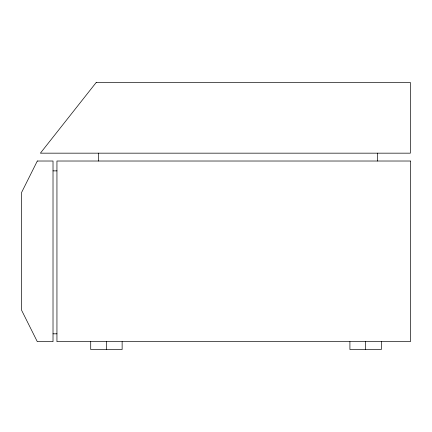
<?xml version="1.0" encoding="UTF-8"?>
<svg xmlns="http://www.w3.org/2000/svg" width="432" height="432" viewBox="0 0 432 432"><rect width="100%" height="100%" fill="white"/><g stroke="black" fill="none" stroke-linecap="round" stroke-linejoin="round"><path stroke-width="0.65" d="M53.017 170.872L56.943 170.872M53.017 333.817L56.943 333.817M381.332 341.674L381.332 349.526L349.915 349.526L349.915 341.674M377.444 153.166L377.444 161.017M365.623 341.674L365.623 349.526M122.132 341.674L122.132 349.526L90.715 349.526L90.715 341.674M106.423 341.674L106.423 349.526M98.609 153.166L98.609 161.017M37.309 161.017L21.6 192.434L21.6 310.257L37.309 341.674L53.017 341.674L53.017 161.017L37.309 161.017M96.217 82.474L40.387 153.166L410.378 153.166L410.378 82.474L96.217 82.474M410.4 161.017L56.943 161.017L56.943 341.674L410.4 341.674L410.4 161.017"/></g></svg>
